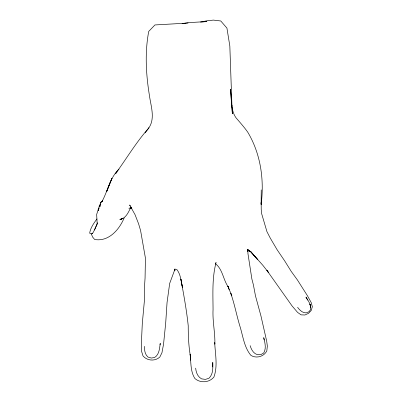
<?xml version="1.0" encoding="UTF-8"?>
<svg xmlns="http://www.w3.org/2000/svg" width="402" height="402" viewBox="0 0 402 402"><rect width="100%" height="100%" fill="white"/><g stroke="black" fill="none" stroke-linecap="round" stroke-linejoin="round"><path stroke-width="0.6" d="M231.899 105.203L232.386 113.771L230.361 89.159C232.115 98.56 230.18 109.555 235.974 117.751C239.989 122.444 244.125 127.032 247.692 132.087C260.677 153.725 264.35 179.538 261.154 204.332L261.23 189.86M212.718 366.981L212.758 362.403C212.904 367.825 213.296 374.202 208.98 378.247L205.432 379.403L201.533 378.85C197.613 376.699 196.035 372.358 195.658 368.121M261.154 204.332L261.169 202.337L261.22 209.462L261.692 213.814L266.928 231.612L270.275 238.115L277.149 249.788L284.596 260.762L291.239 271.425L297.465 280.028L307.51 295.862L311.213 302.606L312.344 306.751L311.213 310.475L308.51 313.364L304.922 314.997L301.068 314.851L297.57 312.384L292.058 305.932L266.868 270.335L268.29 272.224L262.853 265.31L250.818 251.758L247.732 250.19M247.833 251.129L247.873 249.305L247.833 251.697M100.284 203.663L99.822 206.929L100.525 202.633L102.706 200.714M160.046 344.81L160.257 343.383C159.509 348.343 159.358 354.484 154.629 357.494L151.323 358.051L148.047 357.087C144.831 354.479 144.383 350.182 144.569 346.323M97.52 222.738L94.515 230.065M124.178 217.919C119.278 229.663 108.696 241.934 94.676 239.502L92.596 237.029L91.239 233.698M130.69 207.613C128.323 212.422 125.856 218.527 119.836 219.517L122.831 218.175L120.324 219.738L122.153 218.467M130.68 207.558L130.132 208.593L130.921 207.673M102.138 201.296C107.907 190.623 109.831 177.82 119.002 169.091M215.658 263.265L216.07 262.526C212.025 277.807 212.97 293.952 213.055 309.656C212.432 321.223 215.201 332.64 214.864 344.137L214.708 342.65C215.216 354.041 217.934 366.147 213.889 377.116C209.221 382.709 200.367 383.342 194.905 378.543C190.257 371.358 191.151 362.418 190.126 354.278L190.628 360.298M100.143 204.688L99.239 205.985L98.304 210.663L99.028 207.955L98.214 209.442L96.661 214.522L97.194 224.11L93.349 232.195L92.45 233.296L92.746 233.306L91.545 233.894L89.656 233.21C90.435 227.859 93.827 223.195 96.957 218.939M117.042 171.925L115.429 173.85C126.57 158.549 136.243 142.117 148.861 127.931L148.413 128.534C155.639 118.786 150.83 106.228 149.423 95.46C145.996 74.3 144.725 52.602 148.725 31.426L154.931 24.949L188.096 23.055M145.152 132.871L148.861 127.931M102.49 200.889L100.525 202.633L102.731 200.693M128.831 208.251L131.057 207.904L131.881 208.799M185.684 23.281L182.071 23.623L188.417 22.648L206.914 21.557L200.477 22.06L206.713 20.824L213.387 20.1L220.788 20.984L226.929 28.095L229.833 46.054L231.939 105.877M215.487 263.747C222.824 269.34 223.15 279.993 228.406 287.118M297.596 307.319C299.681 310.118 302.41 312.982 306.188 312.892L308.877 311.781L310.57 309.686C311.434 304.977 308.304 300.852 305.952 297.088L307.721 300.133M130.354 206.015L129.635 205.01L135.017 214.618L138.595 223.808L140.584 230.552L145.434 258.139L145.062 278.043L144.358 288.968L144.383 300.907L142.298 323.55L141.414 342.519L141.559 351.318L143.011 355.936C147.127 360.906 155.082 361.473 159.81 357.066L161.951 352.755L163.549 344.192L165.694 323.047L167.056 302.495L169.669 283.46L175.066 268.903L174.302 270.26L176.855 269.526C180.875 274.581 181.011 281.576 182.508 287.661L180.895 279.088C183.699 294.631 186.618 310.143 188.231 325.851C188.216 335.564 188.628 345.207 190.166 354.81M131.072 207.02L131.791 208.025M227.934 286.264L229.135 289.365L227.934 286.264L228.462 287.078M250.144 345.635C251.29 349.479 253.345 353.469 257.466 354.73L260.958 354.559L263.712 352.961C266.521 348.288 264.903 342.599 263.752 337.67L264.179 340.017M229.085 289.244L231.838 295.626L230.798 293.445C234.753 304.666 236.828 316.53 240.401 327.791C243.12 337.167 244.466 347.629 250.888 355.368C256.285 358.785 263.928 356.659 266.797 350.951L267.34 346.127L266.702 341.248L260.963 315.997L255.476 295.867L253.401 284.882L251.868 278.988L247.949 253.572L247.873 249.305M110.098 182.754L106.58 191.829L111.957 178.367L110.098 182.754M250.853 251.697L247.642 249.707L250.803 251.999L257.607 259.536L250.853 251.697M310.565 306.656L309.922 304.023L310.756 307.45L310.565 306.656"/></g></svg>
